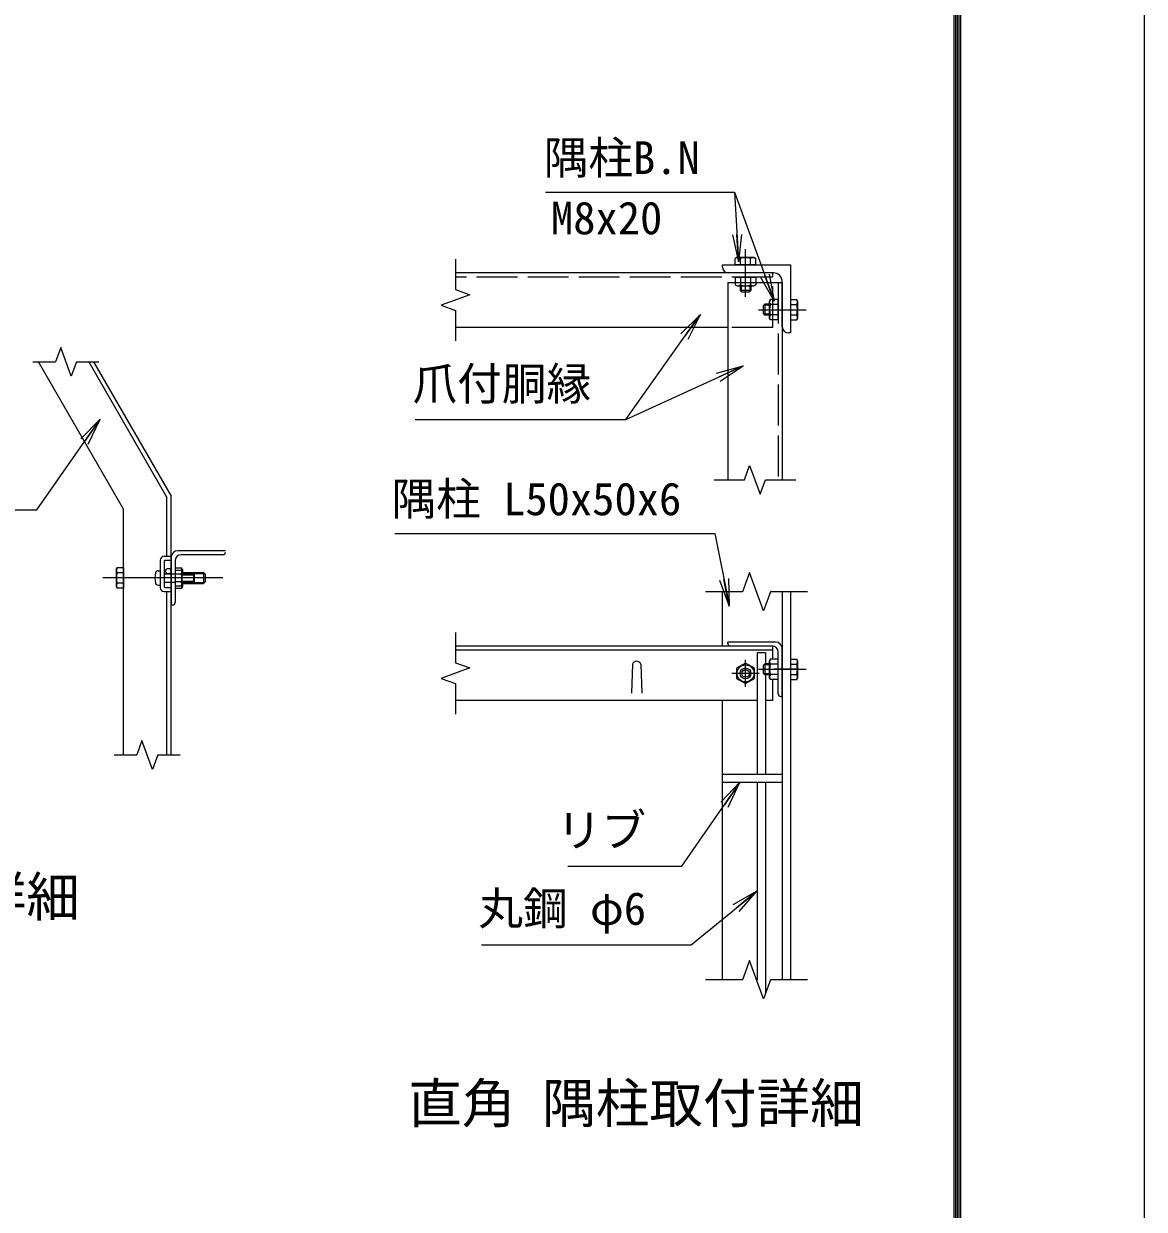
# Model space of a CAD drawing. Units: millimetres, scale not verified. Extents: x -4200 to 4200, y -2970 to 2970.
# Drawn here: x 2554 to 4200, y -567 to 1174 of the extents above; entities that cross this region are included whole.
import ezdxf
from ezdxf.enums import TextEntityAlignment as Align

# ---------------------------------------------------------------- set-up
doc = ezdxf.new("R2010")
doc.units = ezdxf.units.MM
doc.header["$LTSCALE"] = 10
doc.linetypes.add('DASHED', pattern=[7.5, 6, -1.5])
doc.linetypes.add('USER1', pattern=[50.8, 31.75, -6.35, 6.35, -6.35])
for name, color, linetype, lineweight in [('0-0_D-STR1', 1, 'Continuous', 18), ('0-1_D-BMK', 2, 'USER1', 13), ('0-2_D-STR-DIM', 7, 'Continuous', 13), ('0-3_D-STR3', 3, 'Continuous', 13), ('0-7_D-STR-TXT', 7, 'Continuous', 13), ('0-8_0', 7, 'Continuous', 18), ('0-C_D-TTL', 7, 'Continuous', 18)]:
    doc.layers.add(name, color=color, linetype=linetype, lineweight=lineweight)
doc.layers.add('0-A_D-TTL-TXT', color=7, linetype='Continuous')
doc.styles.add('ＭＳ ゴシック', font='')
doc.styles.get('ＭＳ ゴシック').set_extended_font_data('MS Gothic')

# ---------------------------------------------------------------- blocks, each defined once
blk = doc.blocks.new('_Open')
at = {"layer": '0-8_0'}
blk.add_line((-10, 1.667), (0, 0), dxfattribs=at)
blk.add_lwpolyline([(-10, -1.667), (0, 0), (-10, 0)], dxfattribs=at)

msp = doc.modelspace()

# ---------------------------------------------------------------- linework, layer by layer
at = {"layer": '0-0_D-STR1'}
for p, q in [((3580.2, 820.23), (3680.2, 820.23)), ((3580.2, 817.23), (3580.2, 820.23)), ((3680.2, 820.23), (3680.2, 720.23)), ((3654.2, 808.23), (3188.2, 808.23)), ((3655.2, 808.23), (3589.2, 808.23)), ((3588.2, 794.23), (3588.2, 504.23)), ((3668.2, 729.23), (3668.2, 795.23)), ((3588.2, 728.23), (3188.2, 728.23)), ((3680.2, 720.23), (3677.2, 720.23)), ((2700.32, 461.43), (2575.51, 677.61)), ((2649.41, 677.61), (2764.32, 478.58)), ((2656.34, 677.61), (2770.32, 480.18)), ((2764.32, 392.18), (2764.32, 478.58)), ((2770.32, 100.18), (2770.32, 480.18)), ((2700.32, 100.18), (2700.32, 461.43)), ((2770.32, 390.18), (2770.32, 320.18)), ((2776.32, 385.18), (2776.32, 324.18)), ((2850.32, 400.18), (2780.32, 400.18)), ((2846.32, 394.18), (2785.32, 394.18)), ((2764.32, 100.18), (2764.32, 340.18)), ((3580.2, 260.06), (3580.2, 340.06)), ((3668.2, 340.06), (3668.2, -229.94)), ((3680.2, 340.06), (3680.2, -229.94)), ((2772.32, 320.18), (2770.32, 320.18)), ((3658.2, 266.06), (3588.2, 266.06)), ((3588.2, 264.06), (3588.2, 266.06)), ((3654.2, 260.06), (3188.2, 260.06)), ((3654.2, 254.06), (3188.2, 254.06)), ((3653.2, 260.06), (3592.2, 260.06)), ((3654.2, 241.07), (3654.2, 260.06)), ((3662.2, 190.06), (3662.2, 251.06)), ((3668.2, 186.06), (3668.2, 256.06)), ((3448.2, 233.8), (3446.7, 190.8)), ((3460.2, 233.8), (3461.7, 190.8)), ((3654.2, 180.06), (3654.2, 211.04)), ((3631.47, 180.06), (3188.2, 180.06)), ((3580.2, -229.94), (3580.2, 180.06)), ((3654.2, 180.06), (3643.47, 180.06)), ((3666.2, 186.06), (3668.2, 186.06)), ((3580.2, 72.06), (3668.2, 72.06)), ((3580.2, 60.06), (3668.2, 60.06))]:
    msp.add_line(p, q, dxfattribs=at)
at = {"layer": '0-0_D-STR1', "linetype": 'DASHED'}
for p, q in [((3654.2, 802.23), (3188.2, 802.23)), ((3654.2, 728.23), (3654.2, 808.23)), ((3662.2, 794.23), (3662.2, 504.23)), ((3654.2, 728.23), (3588.2, 728.23))]:
    msp.add_line(p, q, dxfattribs=at)
at = {"layer": '0-0_D-STR1'}
msp.add_lwpolyline([(3588.2, 794.23), (3668.2, 794.23), (3668.2, 504.23)], dxfattribs=at)
for centre, radius, start, end in [((3589.2, 817.23), 9, 180, 270), ((3655.2, 795.23), 13, 360, 90), ((3677.2, 729.23), 9, 180, 270), ((2780.32, 390.18), 10, 90, 180), ((2785.32, 385.18), 9, 90, 180), ((2846.32, 398.18), 4, 270, 0), ((2772.32, 324.18), 4, 270, 0), ((3592.2, 264.06), 4, 180, 270), ((3658.2, 256.06), 10, 0, 90), ((3653.2, 251.06), 9, 0, 90), ((3454.2, 231.3), 6.5, 22.61986, 157.38014), ((3666.2, 190.06), 4, 180, 270)]:
    msp.add_arc(centre, radius, start, end, dxfattribs=at)
at = {"layer": '0-1_D-BMK'}
for p, q in [((3614.2, 773.23), (3614.2, 843.23)), ((3633.2, 754.23), (3703.2, 754.23)), ((2846.31, 360.18), (2670.32, 360.18)), ((3614.2, 200.06), (3614.2, 240.06)), ((3634.2, 220.06), (3594.2, 220.06)), ((3633.2, 226.06), (3703.2, 226.06)), ((3692.2, 226.06), (3656.2, 226.06))]:
    msp.add_line(p, q, dxfattribs=at)
at = {"layer": '0-2_D-STR-DIM'}
for p, q in [((3188.2, 828.49), (3188.2, 783.88)), ((3188.2, 753.09), (3188.2, 708.49)), ((2608.23, 698.75), (2600.53, 677.61)), ((2623.62, 656.46), (2608.23, 698.75)), ((2567.42, 677.61), (2600.53, 677.61)), ((2631.31, 677.61), (2623.62, 656.46)), ((2631.31, 677.61), (2664.42, 677.61)), ((3612.55, 504.23), (3620.25, 525.37)), ((3620.25, 525.37), (3635.64, 483.08)), ((3567.94, 504.23), (3612.55, 504.23)), ((3635.64, 483.08), (3643.33, 504.23)), ((3643.33, 504.23), (3687.94, 504.23)), ((3619.94, 368.25), (3609.68, 340.06)), ((3640.46, 311.87), (3619.94, 368.25)), ((3609.68, 340.06), (3555.2, 340.06)), ((3650.72, 340.06), (3640.46, 311.87)), ((3705.2, 340.06), (3650.72, 340.06)), ((3188.2, 280.32), (3188.2, 235.71)), ((3188.2, 204.93), (3188.2, 160.32)), ((2727.62, 121.33), (2719.93, 100.18)), ((2743.01, 79.04), (2727.62, 121.33)), ((2686.82, 100.18), (2719.93, 100.18)), ((2750.71, 100.18), (2743.01, 79.04)), ((2750.71, 100.18), (2783.82, 100.18)), ((3609.68, -229.94), (3555.2, -229.94)), ((3705.2, -229.94), (3650.72, -229.94))]:
    msp.add_line(p, q, dxfattribs=at)
for points in [[(3188.2, 783.88), (3209.35, 776.18), (3167.06, 760.79), (3188.2, 753.09)], [(3188.2, 235.71), (3209.35, 228.01), (3167.06, 212.62), (3188.2, 204.93)], [(3650.72, -229.94), (3640.46, -258.13), (3619.94, -201.75), (3609.68, -229.94)]]:
    msp.add_lwpolyline(points, dxfattribs=at)
at = {"layer": '0-3_D-STR3'}
for p, q in [((3601.6, 830.83), (3599.19, 829.43)), ((3599.19, 820.23), (3599.19, 829.43)), ((3629.21, 820.23), (3599.19, 820.23)), ((3626.8, 830.83), (3601.6, 830.83)), ((3606.7, 820.23), (3606.7, 829.43)), ((3621.71, 820.23), (3621.71, 829.43)), ((3626.8, 830.83), (3629.21, 829.43)), ((3629.21, 820.23), (3629.21, 829.43)), ((3599.19, 802.23), (3599.19, 790.68)), ((3599.19, 802.23), (3629.21, 802.23)), ((3606.7, 802.23), (3606.7, 790.68)), ((3621.71, 802.23), (3621.71, 790.68)), ((3629.21, 802.23), (3629.21, 790.68)), ((3599.19, 790.68), (3601.7, 789.23)), ((3601.7, 789.23), (3626.7, 789.23)), ((3606.2, 789.23), (3606.2, 782.63)), ((3607.7, 789.23), (3607.7, 781.13)), ((3620.7, 789.23), (3620.7, 781.13)), ((3622.2, 789.23), (3622.2, 782.63)), ((3629.21, 790.68), (3626.7, 789.23)), ((3619.8, 780.23), (3608.6, 780.23)), ((3622.2, 782.63), (3619.8, 780.23)), ((3649.2, 741.73), (3649.2, 766.73)), ((3662.2, 739.21), (3662.2, 769.24)), ((3680.2, 769.24), (3689.41, 769.24)), ((3680.2, 769.24), (3680.2, 739.21)), ((3690.8, 766.83), (3689.41, 769.24)), ((3690.8, 766.83), (3690.8, 741.63)), ((3642.6, 762.23), (3640.2, 759.83)), ((3640.2, 759.83), (3640.2, 748.63)), ((3649.2, 760.73), (3641.1, 760.73)), ((3642.6, 762.23), (3642.6, 746.23)), ((3649.2, 762.23), (3642.6, 762.23)), ((3662.2, 761.73), (3650.65, 761.73)), ((3680.2, 761.73), (3689.41, 761.73)), ((3642.6, 746.23), (3640.2, 748.63)), ((3649.2, 747.73), (3641.1, 747.73)), ((3649.2, 746.23), (3642.6, 746.23)), ((3662.2, 746.72), (3650.65, 746.72)), ((3680.2, 746.72), (3689.41, 746.72)), ((3680.2, 739.21), (3689.41, 739.21)), ((3690.8, 741.63), (3689.41, 739.21)), ((2754.32, 386.18), (2754.32, 346.18)), ((2760.32, 392.18), (2770.32, 392.18)), ((2760.32, 385.18), (2760.32, 347.18)), ((2761.32, 386.18), (2770.32, 386.18)), ((2770.32, 392.18), (2770.32, 386.18)), ((2689.72, 372.78), (2691.11, 375.19)), ((2689.72, 372.78), (2689.72, 347.58)), ((2700.32, 375.19), (2691.11, 375.19)), ((2700.32, 367.69), (2691.11, 367.69)), ((2700.32, 375.19), (2700.32, 345.17)), ((2751.26, 370.68), (2754.32, 370.68)), ((2754.32, 370.68), (2754.32, 349.68)), ((2760.32, 366.18), (2776.32, 366.18)), ((2776.32, 375.19), (2785.53, 375.19)), ((2776.32, 375.19), (2776.32, 345.17)), ((2776.32, 371.68), (2776.32, 348.68)), ((2776.32, 371.68), (2785.12, 371.68)), ((2785.12, 365.93), (2776.32, 365.93)), ((2786.92, 372.78), (2785.53, 375.19)), ((2786.32, 368.85), (2786.32, 351.29)), ((2786.32, 366.18), (2803.12, 366.18)), ((2786.92, 372.78), (2786.92, 366.18)), ((2786.92, 368.18), (2817.92, 368.18)), ((2786.92, 366.68), (2819.42, 366.68)), ((2803.12, 366.18), (2803.12, 354.18)), ((2804.32, 364.98), (2803.12, 366.18)), ((2817.92, 368.18), (2820.32, 365.78)), ((2817.92, 368.18), (2817.92, 352.18)), ((2820.32, 365.78), (2820.32, 354.58)), ((2700.32, 352.68), (2691.11, 352.68)), ((2751.26, 349.68), (2754.32, 349.68)), ((2760.32, 354.18), (2776.32, 354.18)), ((2785.12, 354.43), (2776.32, 354.43)), ((2776.32, 348.68), (2785.12, 348.68)), ((2786.32, 364.98), (2804.32, 364.98)), ((2786.32, 355.38), (2804.32, 355.38)), ((2786.32, 354.18), (2803.12, 354.18)), ((2786.92, 354.18), (2786.92, 347.58)), ((2786.92, 353.68), (2819.42, 353.68)), ((2786.92, 352.18), (2817.92, 352.18)), ((2804.32, 355.38), (2803.12, 354.18)), ((2804.32, 364.98), (2804.32, 355.38)), ((2817.92, 352.18), (2820.32, 354.58)), ((2689.72, 347.58), (2691.11, 345.17)), ((2700.32, 345.17), (2691.11, 345.17)), ((2760.32, 340.18), (2770.32, 340.18)), ((2761.32, 346.18), (2770.32, 346.18)), ((2770.32, 346.18), (2770.32, 340.18)), ((2776.32, 345.17), (2785.53, 345.17)), ((2786.92, 347.58), (2785.53, 345.17)), ((3631.47, 250.06), (3631.47, 72.06)), ((3643.47, 250.06), (3631.47, 250.06)), ((3643.47, 250.06), (3643.47, 234.06)), ((3642.6, 234.06), (3640.2, 231.66)), ((3640.2, 231.66), (3640.2, 220.46)), ((3649.2, 232.56), (3641.1, 232.56)), ((3649.2, 234.06), (3642.6, 234.06)), ((3650.65, 241.07), (3649.2, 238.56)), ((3649.2, 213.56), (3649.2, 238.56)), ((3662.2, 241.07), (3650.65, 241.07)), ((3662.2, 233.56), (3650.65, 233.56)), ((3662.2, 211.04), (3662.2, 241.07)), ((3680.2, 241.07), (3680.2, 211.04)), ((3680.2, 241.07), (3689.41, 241.07)), ((3680.2, 233.56), (3689.41, 233.56)), ((3690.8, 238.66), (3689.41, 241.07)), ((3690.8, 238.66), (3690.8, 213.46)), ((3649.2, 219.56), (3641.1, 219.56)), ((3649.2, 218.06), (3642.6, 218.06)), ((3643.47, 218.06), (3643.47, 72.06)), ((3650.65, 211.04), (3649.2, 213.56)), ((3662.2, 218.55), (3650.65, 218.55)), ((3662.2, 211.04), (3650.65, 211.04)), ((3680.2, 218.55), (3689.41, 218.55)), ((3680.2, 211.04), (3689.41, 211.04)), ((3690.8, 213.46), (3689.41, 211.04)), ((3631.47, 60.06), (3631.47, -229.94)), ((3643.47, 60.06), (3643.47, -249.88))]:
    msp.add_line(p, q, dxfattribs=at)
for points in [[(3622.2, 782.63), (3606.2, 782.63), (3608.6, 780.23)], [(3662.2, 769.24), (3650.65, 769.24), (3649.2, 766.73)], [(3662.2, 739.21), (3650.65, 739.21), (3649.2, 741.73)], [(3642.6, 234.06), (3642.6, 218.06), (3640.2, 220.46)]]:
    msp.add_lwpolyline(points, dxfattribs=at)
msp.add_lwpolyline([(3627.2, 227.56), (3614.2, 235.07), (3601.2, 227.56), (3601.2, 212.55), (3614.2, 205.04), (3627.2, 212.55)], close=True, dxfattribs=at)
for centre, radius in [((2766.32, 370.18), 4), ((3614.2, 220.06), 12.5), ((3614.2, 220.06), 8), ((3614.2, 220.06), 5.6)]:
    msp.add_circle(centre, radius, dxfattribs=at)
for centre, radius, start, end in [((3602.94, 823.95), 6.64, 55.61585, 124.38415), ((3614.2, 805.76), 24.84, 72.4121, 107.5879), ((3625.46, 823.95), 6.64, 55.61585, 124.38415), ((3602.94, 796.16), 6.64, 235.61585, 304.38416), ((3614.2, 814.35), 24.84, 252.4121, 287.5879), ((3625.46, 796.16), 6.64, 235.61586, 304.38414), ((3656.14, 765.48), 6.64, 145.61586, 214.38414), ((3683.93, 765.48), 6.64, 325.61585, 34.38415), ((3674.33, 754.23), 24.84, 162.4121, 197.5879), ((3665.73, 754.23), 24.84, 342.4121, 17.5879), ((3656.14, 742.97), 6.64, 145.61584, 214.38415), ((3683.93, 742.97), 6.64, 325.61585, 34.38415), ((2760.32, 386.18), 6, 90, 180), ((2761.32, 385.18), 1, 90, 180), ((2696.59, 371.44), 6.64, 145.61585, 214.38415), ((2714.79, 360.18), 24.84, 162.4121, 197.5879), ((2774.52, 360.18), 28, 163.92714, 196.07286), ((2751.26, 366.88), 3.8, 90, 163.92714), ((2782.27, 368.81), 4.04, 314.68187, 45.31813), ((2771.94, 360.18), 14.38, 336.42363, 23.57637), ((2780.04, 371.44), 6.64, 340.31873, 34.38415), ((2696.59, 348.93), 6.64, 145.61585, 214.38415), ((2751.26, 353.48), 3.8, 196.07286, 270), ((2782.3, 351.56), 4.02, 314.39087, 45.60913), ((2780.04, 348.93), 6.64, 325.61585, 19.51138), ((2761.85, 360.18), 24.84, 350.11086, 9.88914), ((2760.32, 346.18), 6, 180, 270), ((2761.32, 347.18), 1, 180, 270), ((3656.14, 237.31), 6.64, 145.61586, 214.38414), ((3674.33, 226.06), 24.84, 162.4121, 197.5879), ((3683.93, 237.31), 6.64, 325.61585, 34.38415), ((3665.73, 226.06), 24.84, 342.4121, 17.5879), ((3656.14, 214.8), 6.64, 145.61584, 214.38415), ((3683.93, 214.8), 6.64, 325.61585, 34.38415)]:
    msp.add_arc(centre, radius, start, end, dxfattribs=at)
at = {"layer": '0-7_D-STR-TXT'}
for p, q in [((3597.83, 926.98), (3603.87, 826.56)), ((3438.2, 593.15), (3608.88, 670.92))]:
    msp.add_line(p, q, dxfattribs=at)
for points in [[(3320.51, 926.98), (3597.83, 926.98), (3655.76, 768.63)], [(3129.16, 593.15), (3438.2, 593.15), (3546.7, 745.82)], [(2395.77, 460.47), (2573.09, 460.47), (2665.04, 591.93)], [(3099.26, 425.32), (3568.97, 425.32), (3590.02, 320.86)], [(3353.19, -63.11), (3520.87, -63.11), (3604.8, 58.41)], [(3226.16, -178.63), (3534.19, -178.63), (3629.92, -100.63)]]:
    msp.add_lwpolyline(points, dxfattribs=at)
at = {"layer": '0-C_D-TTL', "color": 2}
msp.add_lwpolyline([(-4200, 2970), (4200, 2970), (4200, -2970), (-4200, -2970)], close=True, dxfattribs=at)
at = {"layer": '0-C_D-TTL'}
for points in [[(-3930, 2750), (3930, 2750), (3930, -2750), (-3930, -2750)], [(-3927.5, 2747.5), (3927.5, 2747.5), (3927.5, -2747.5), (-3927.5, -2747.5)], [(-3925, 2745), (3925, 2745), (3925, -2745), (-3925, -2745)], [(-3922.5, 2742.5), (3922.5, 2742.5), (3922.5, -2742.5), (-3922.5, -2742.5)], [(-3920, 2740), (3920, 2740), (3920, -2740), (-3920, -2740)]]:
    msp.add_lwpolyline(points, close=True, dxfattribs=at)

# ---------------------------------------------------------------- block references
at = {"layer": '0-7_D-STR-TXT', "xscale": 4, "yscale": 4}
for p, rotation in [((3603.99, 824.57), 273.44298), ((3656.45, 766.75), 290.09456), ((3547.86, 747.45), 54.59875), ((3610.7, 671.75), 24.49506), ((2666.19, 593.57), 55.02788), ((3590.41, 318.9), 281.3911), ((3605.94, 60.06), 55.36729), ((3631.47, -99.37), 39.17151)]:
    msp.add_blockref('_Open', p, dxfattribs=dict(at, rotation=rotation))

# ---------------------------------------------------------------- texts
at = {"layer": '0-7_D-STR-TXT', "style": 'ＭＳ ゴシック'}
for s, p in [('隅柱B.N', (3317.72, 939.06)), ('M8x20', (3328.41, 850.58)), ('爪付胴縁', (3125.1, 607.14)), ('隅柱 L50x50x6', (3094.19, 437.91)), ('リブ', (3336.95, -48.75)), ('丸鋼 φ6', (3221.84, -163.76))]:
    msp.add_text(s, height=48.09, dxfattribs=at).set_placement(p, align=Align.BOTTOM_LEFT)
at = {"layer": '0-A_D-TTL-TXT', "style": 'ＭＳ ゴシック'}
for s, p in [('中間胴縁取付詳細', (2006.78, -154.21)), ('直角 隅柱取付詳細', (3118.85, -457.53))]:
    msp.add_text(s, height=57.7, dxfattribs=at).set_placement(p, align=Align.BOTTOM_LEFT)

doc.saveas('drawing.dxf')
